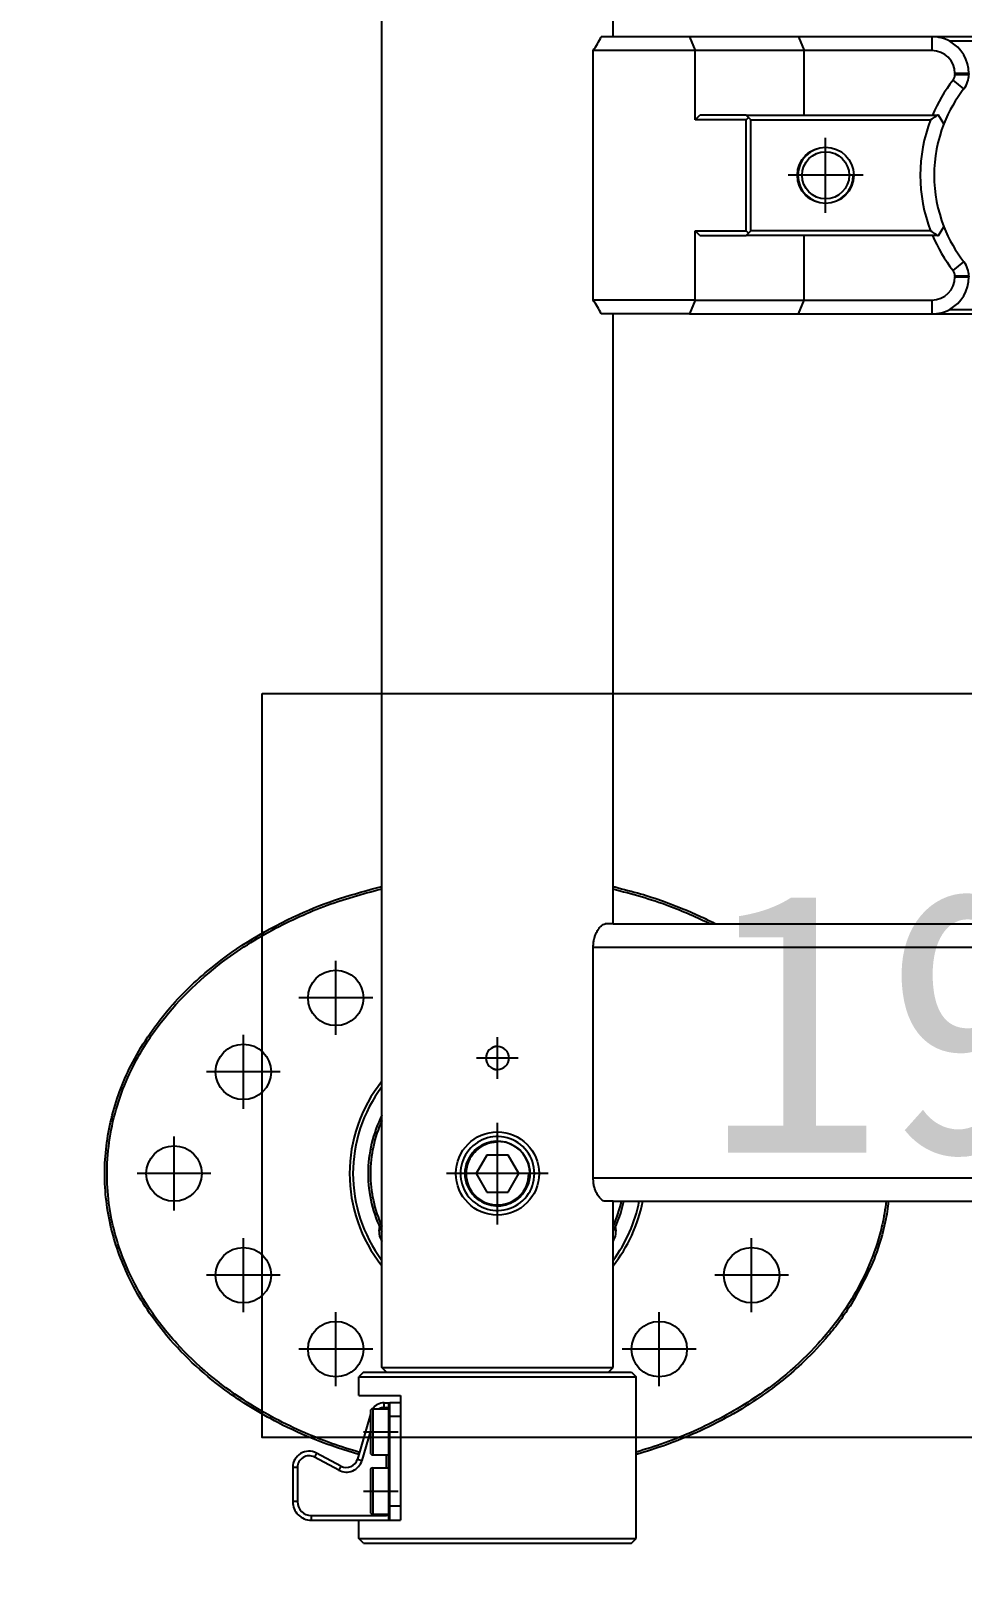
# Model space of a CAD drawing. Header units: millimetres. Extents: x -97344 to -49824, y -57049 to -40247.
# Drawn here: x -64765.7 to -64564.1, y -50466.4 to -50133.1 of the extents above; entities that cross this region are included whole.
import ezdxf

# ---------------------------------------------------------------- set-up
doc = ezdxf.new("R2010")
doc.units = ezdxf.units.MM
doc.header["$LTSCALE"] = 200
doc.header["$PDSIZE"] = -1
doc.linetypes.add('DOT_CENTER', pattern=[14, 12, -1, 0, -1])
doc.layers.add('1', color=7, linetype='Continuous')
doc.layers.add('DIM', color=3, linetype='Continuous')
doc.styles.get("Standard").update_dxf_attribs({"font": ''})
doc.styles.add('TSSD_Dimension', font='tssdeng.shx', dxfattribs={"width": 0.7, "bigfont": 'hztxt.shx'})
doc.styles.get('Standard').set_extended_font_data('NSimSun')
doc.dimstyles.new('TSSD_20_20', dxfattribs={"dimtxt": 60, "dimasz": 20, "dimexe": 20, "dimexo": 50, "dimgap": 20, "dimtad": 1, "dimdec": 0, "dimzin": 0, "dimdsep": 46, "dimtxsty": 'TSSD_Dimension', "dimblk": 'ARCHTICK', "dimcen": 0, "dimdle": 20, "dimclrt": 7, "dimadec": 0, "dimazin": 0, "dimtfac": 1, "dimtdec": 0, "dimtix": 1, "dimtmove": 2, "dimatfit": 3, "dimfxl": 1, "dimtolj": 1, "dimtzin": 0, "dimarcsym": 0})

# ---------------------------------------------------------------- blocks, each defined once
blk = doc.blocks.new('23-D0475-B_SHIP_OUTRIGGER_STACKING_Absen__154', base_point=(479.3, -587.94))
at = {"color": 7, "linetype": 'Continuous'}
for p, q in [((482.3, -379.37), (482.3, -401.44)), ((482.3, -379.37), (536.3, -379.37)), ((536.3, -379.37), (536.3, -401.44)), ((479.3, -383.66), (479.3, -381.11)), ((539.3, -383.66), (539.3, -381.11)), ((479.3, -383.66), (479.3, -400.2)), ((539.3, -383.66), (539.3, -400.2)), ((479.3, -400.2), (482.3, -401.44)), ((479.3, -423.8), (479.3, -400.2)), ((482.3, -425.04), (482.3, -401.44)), ((496.3, -401.44), (482.3, -401.44)), ((496.3, -412.46), (496.3, -401.44)), ((536.3, -401.44), (522.3, -401.44)), ((522.3, -412.46), (522.3, -401.44)), ((536.3, -401.44), (539.3, -400.2)), ((536.3, -401.44), (536.3, -425.04)), ((539.3, -400.2), (539.3, -423.8)), ((496.3, -412.46), (496.3, -425.04)), ((496.3, -412.46), (497.3, -413.46)), ((496.3, -412.46), (522.3, -412.46)), ((522.3, -412.46), (521.3, -413.46)), ((522.3, -412.46), (522.3, -425.04)), ((497.3, -413.46), (497.3, -452.38)), ((497.3, -413.46), (521.3, -413.46)), ((521.3, -413.46), (521.3, -452.38)), ((479.3, -452.06), (479.3, -423.8)), ((482.3, -425.04), (479.3, -423.8)), ((482.3, -452.06), (482.3, -425.04)), ((482.3, -425.04), (496.3, -425.04)), ((496.3, -425.04), (496.3, -452.78)), ((522.3, -425.04), (522.3, -452.78)), ((522.3, -425.04), (536.3, -425.04)), ((539.3, -423.8), (536.3, -425.04)), ((536.3, -425.04), (536.3, -452.06)), ((539.3, -423.8), (539.3, -452.06)), ((479.3, -452.06), (479.3, -514.66)), ((496.3, -452.78), (496.3, -453.87)), ((522.3, -452.78), (522.3, -453.87)), ((539.3, -514.66), (539.3, -452.06)), ((480.3, -455.93), (480.3, -510.78)), ((496.3, -454.07), (496.3, -453.87)), ((498.14, -455.27), (496.3, -454.07)), ((522.3, -454.07), (520.47, -455.27)), ((522.3, -454.07), (522.3, -453.87)), ((538.3, -510.78), (538.3, -455.93)), ((487.3, -506.66), (487.48, -506.66)), ((487.3, -509.66), (487.48, -509.66)), ((531.13, -506.66), (531.3, -506.66)), ((531.13, -509.66), (531.3, -509.66)), ((498.14, -512.04), (496.3, -513.25)), ((496.3, -513.25), (496.3, -513.44)), ((522.3, -513.25), (520.47, -512.04)), ((522.3, -513.44), (522.3, -513.25)), ((479.3, -514.66), (479.3, -543.52)), ((482.3, -514.66), (482.3, -542.27)), ((496.3, -514.53), (496.3, -513.44)), ((496.3, -542.27), (496.3, -514.53)), ((497.3, -553.86), (497.3, -514.93)), ((521.3, -514.93), (521.3, -553.86)), ((522.3, -513.44), (522.3, -514.53)), ((522.3, -514.53), (522.3, -542.27)), ((536.3, -542.27), (536.3, -514.66)), ((539.3, -543.52), (539.3, -514.66)), ((479.3, -543.52), (482.3, -542.27)), ((482.3, -542.27), (482.3, -565.87)), ((496.3, -542.27), (482.3, -542.27)), ((496.3, -554.86), (496.3, -542.27)), ((536.3, -542.27), (522.3, -542.27)), ((522.3, -542.27), (522.3, -554.86)), ((539.3, -543.52), (536.3, -542.27)), ((536.3, -565.87), (536.3, -542.27)), ((479.3, -543.52), (479.3, -567.12)), ((539.3, -567.12), (539.3, -543.52)), ((496.3, -554.86), (496.8, -554.36)), ((496.3, -554.86), (496.3, -564.87)), ((497.3, -553.86), (496.8, -554.36)), ((497.3, -554.86), (496.8, -554.36)), ((521.3, -553.86), (497.3, -553.86)), ((521.3, -554.86), (497.3, -554.86)), ((497.3, -554.86), (497.3, -565.87)), ((521.8, -554.36), (521.3, -553.86)), ((521.8, -554.36), (521.3, -554.86)), ((521.3, -565.87), (521.3, -554.86)), ((521.8, -554.36), (522.3, -554.86)), ((522.3, -564.87), (522.3, -554.86)), ((479.3, -567.12), (482.3, -565.87)), ((482.3, -565.87), (482.3, -587.94)), ((497.3, -565.87), (482.3, -565.87)), ((497.3, -565.87), (496.3, -564.87)), ((522.3, -564.87), (521.3, -565.87)), ((536.3, -565.87), (521.3, -565.87)), ((536.3, -565.87), (536.3, -587.94)), ((536.3, -565.87), (539.3, -567.12)), ((479.3, -567.12), (479.3, -583.66)), ((539.3, -567.12), (539.3, -583.66)), ((479.3, -583.66), (479.3, -586.21)), ((539.3, -583.66), (539.3, -586.21)), ((536.3, -587.94), (482.3, -587.94))]:
    blk.add_line(p, q, dxfattribs=at)
at = {"color": 140, "linetype": 'Continuous'}
for p, q in [((482.3, -452.06), (479.3, -452.06)), ((539.3, -452.06), (536.3, -452.06)), ((490.16, -456.16), (491.88, -458.63)), ((528.45, -456.16), (526.73, -458.63)), ((487.3, -506.66), (487.3, -509.66)), ((487.48, -509.66), (487.48, -506.66)), ((490.56, -507.71), (488.71, -510.08)), ((529.9, -510.08), (528.05, -507.71)), ((531.13, -506.66), (531.13, -509.66)), ((531.3, -509.66), (531.3, -506.66)), ((479.3, -514.66), (482.3, -514.66)), ((536.3, -514.66), (539.3, -514.66))]:
    blk.add_line(p, q, dxfattribs=at)
at = {"color": 7, "linetype": 'Continuous'}
for centre, radius in [((509.3, -429.66), 6.1), ((509.3, -429.66), 5.1), ((509.3, -483.66), 17.5), ((509.3, -483.66), 15.5), ((509.3, -537.66), 6.1), ((509.3, -537.66), 5.1)]:
    blk.add_circle(centre, radius, dxfattribs=at)
for centre, radius, start, end in [((468.3, -358.66), 25, 296.1039, 304.0558), ((550.3, -358.66), 25, 235.9442, 243.8961), ((487.3, -452.06), 8, 180, 208.955), ((487.3, -452.06), 5, 180, 304.8499), ((509.3, -483.66), 33.5, 112.8338, 124.8499), ((509.3, -483.66), 33.5, 69.0098, 110.9902), ((509.3, -483.66), 30.5, 68.5293, 111.4707), ((509.3, -483.66), 33.5, 55.1501, 67.1662), ((531.3, -452.06), 5, 235.1501, 0), ((531.3, -452.06), 8, 331.045, 0), ((487.3, -452.06), 8, 208.955, 304.8499), ((509.3, -483.66), 30.5, 111.4707, 124.8499), ((509.3, -483.66), 30.5, 55.1501, 68.5293), ((531.3, -452.06), 8, 235.1501, 331.045), ((487.3, -514.66), 8, 90, 151.045), ((487.3, -514.66), 5, 90, 180), ((487.48, -511.66), 5, 52.0672, 90), ((487.48, -511.66), 2, 52.0672, 90), ((509.3, -483.66), 30.5, 232.0672, 248.5293), ((509.3, -483.66), 30.5, 291.4707, 307.9328), ((531.13, -511.66), 5, 90, 127.9328), ((531.13, -511.66), 2, 90, 127.9328), ((531.3, -514.66), 8, 28.955, 90), ((531.3, -514.66), 5, 0, 90), ((487.3, -514.66), 8, 151.045, 180), ((509.3, -483.66), 33.5, 232.0672, 247.1662), ((509.3, -483.66), 30.5, 248.5293, 291.4707), ((509.3, -483.66), 33.5, 292.8338, 307.9328), ((531.3, -514.66), 8, 0, 28.955), ((509.3, -483.66), 33.5, 249.0098, 290.9902), ((468.3, -608.66), 25, 55.9442, 63.8961), ((550.3, -608.66), 25, 116.1039, 124.0558)]:
    blk.add_arc(centre, radius, start, end, dxfattribs=at)
for points in [[(496.3, -453.87), (496.55, -453.5), (496.8, -453.12), (497.05, -452.75), (497.3, -452.38)], [(521.3, -452.38), (521.56, -452.75), (521.81, -453.12), (522.06, -453.49), (522.3, -453.87)], [(497.3, -514.93), (497.05, -514.56), (496.8, -514.19), (496.55, -513.82), (496.3, -513.44)], [(522.3, -513.44), (522.06, -513.82), (521.81, -514.19), (521.56, -514.56), (521.3, -514.93)]]:
    blk.add_spline(points, degree=3, dxfattribs=at)
at = {"layer": '1', "color": 1, "linetype": 'DOT_CENTER'}
for p, q in [((509.3, -421.56), (509.3, -437.76)), ((517.4, -429.66), (501.2, -429.66)), ((509.3, -464.16), (509.3, -503.16)), ((528.8, -483.66), (489.8, -483.66)), ((509.3, -529.56), (509.3, -545.76)), ((517.4, -537.66), (501.2, -537.66))]:
    blk.add_line(p, q, dxfattribs=at)
at = {"layer": '1', "color": 2, "linetype": 'Continuous'}
for centre in [(509.3, -429.66), (509.3, -537.66)]:
    blk.add_arc(centre, 6, 180, 90, dxfattribs=at)
blk = doc.blocks.new('DOWEL-PIN_DIN-7_Ø5h8x12_ALUMINUM_3__156', base_point=(697.8, -611.16))
at = {"color": 7, "linetype": 'Continuous'}
blk.add_arc((700.3, -608.66), 2.5, 180.0262, 0.0194, dxfattribs=at)
blk = doc.blocks.new('DOWEL-PIN_DIN-7_Ø5h8x12_ALUMINUM_4__157', base_point=(697.8, -611.16))
at = {"color": 7, "linetype": 'Continuous'}
blk.add_arc((700.3, -608.66), 2.5, 180.0262, 0.0194, dxfattribs=at)
blk = doc.blocks.new('23-D0489-B_TUBE-Ø50xS4-OUTRIGGER-0_8M_STACKING_Absen__161', base_point=(105.3, -633.66))
at = {"color": 7, "linetype": 'Continuous'}
for p, q in [((479.3, -583.66), (289.3, -583.66)), ((671.3, -583.66), (539.3, -583.66)), ((767.3, -583.66), (731.3, -583.66)), ((768.3, -584.66), (767.3, -583.66)), ((767.3, -633.66), (767.3, -583.66)), ((768.3, -587.71), (768.3, -584.66)), ((768.3, -629.61), (768.3, -587.71)), ((768.3, -632.66), (768.3, -629.61)), ((768.3, -632.66), (767.3, -633.66)), ((767.3, -633.66), (106.3, -633.66))]:
    blk.add_line(p, q, dxfattribs=at)
blk.add_circle((725.3, -608.67), 9, dxfattribs=at)
for start, end in [(0.3733, 179.6723), (179.6723, 270), (270, 0.3733)]:
    blk.add_arc((700.3, -608.67), 2.5, start, end, dxfattribs=at)
at = {"layer": '1', "color": 1, "linetype": 'DOT_CENTER'}
for p, q in [((725.3, -597.67), (725.3, -619.67)), ((700.3, -604.17), (700.3, -613.17)), ((704.8, -608.67), (695.8, -608.67)), ((736.3, -608.67), (714.3, -608.67))]:
    blk.add_line(p, q, dxfattribs=at)
blk = doc.blocks.new('23-D0474-A_BACK-OUTRIGGER_STACKING_Absen__162', base_point=(697.8, -638.66))
at = {"color": 7, "linetype": 'Continuous'}
for p, q in [((768.3, -579.66), (769.3, -578.66)), ((768.3, -584.66), (768.3, -579.66)), ((804.3, -578.66), (769.3, -578.66)), ((769.3, -638.66), (769.3, -578.66)), ((804.3, -638.66), (804.3, -578.66)), ((805.3, -579.66), (804.3, -578.66)), ((805.3, -637.66), (805.3, -579.66)), ((768.3, -587.71), (768.3, -584.66)), ((768.3, -629.61), (768.3, -587.71)), ((768.3, -632.66), (768.3, -629.61)), ((773.3, -638.66), (773.3, -629.66)), ((777.9, -629.66), (797.3, -629.66)), ((800.3, -631.96), (800.3, -629.66)), ((768.3, -637.66), (768.3, -632.66)), ((800.3, -638.66), (800.3, -631.96)), ((768.3, -637.66), (769.3, -638.66)), ((773.3, -638.66), (769.3, -638.66)), ((804.3, -638.66), (800.3, -638.66)), ((805.3, -637.66), (804.3, -638.66))]:
    blk.add_line(p, q, dxfattribs=at)
blk.add_circle((725.3, -608.66), 7, dxfattribs=at)
blk.add_arc((700.3, -608.66), 2.5, 180.0262, 0.0194, dxfattribs=at)
for points in [[(773.3, -629.66), (774.1, -629.66), (774.9, -629.66)], [(774.9, -629.66), (776.4, -629.66), (777.9, -629.66)], [(797.3, -629.66), (798.8, -629.66), (800.3, -629.66)]]:
    blk.add_spline(points, degree=3, dxfattribs=at)
at = {"layer": '1', "color": 1, "linetype": 'DOT_CENTER'}
for p, q in [((725.3, -599.66), (725.3, -617.66)), ((734.3, -608.66), (716.3, -608.66))]:
    blk.add_line(p, q, dxfattribs=at)
blk = doc.blocks.new('PH_23_KOLOM-OUTRIGGER-0_8m_STACKING_Absen_2__163', base_point=(-4.7, -638.66))
for name, p in [('23-D0474-A_BACK-OUTRIGGER_STACKING_Absen__162', (697.8, -638.66)), ('23-D0489-B_TUBE-Ø50xS4-OUTRIGGER-0_8M_STACKING_Absen__161', (105.3, -633.66)), ('DOWEL-PIN_DIN-7_Ø5h8x12_ALUMINUM_3__156', (697.8, -611.16)), ('DOWEL-PIN_DIN-7_Ø5h8x12_ALUMINUM_4__157', (697.8, -611.16))]:
    blk.add_blockref(name, p)
blk = doc.blocks.new('23-D0443-A_STRENGTHEN_OUTRIGGER-0_8M_STACKING_Absen__172', base_point=(671.3, -587.94))
at = {"color": 140, "linetype": 'Continuous'}
for p, q in [((676.3, -587.94), (676.3, -379.37)), ((726.3, -379.37), (726.3, -587.94))]:
    blk.add_line(p, q, dxfattribs=at)
at = {"color": 7, "linetype": 'Continuous'}
for p, q in [((676.3, -379.37), (726.3, -379.37)), ((671.3, -383.66), (671.3, -381.98)), ((731.3, -383.66), (731.3, -381.98)), ((671.3, -583.66), (671.3, -383.66)), ((731.3, -583.66), (731.3, -383.66)), ((671.3, -583.66), (671.3, -585.33)), ((731.3, -583.66), (731.3, -585.33)), ((726.3, -587.94), (676.3, -587.94))]:
    blk.add_line(p, q, dxfattribs=at)
for points in [[(671.3, -381.98), (671.32, -381.81), (671.42, -381.54), (671.67, -381.17), (672.05, -380.79), (672.43, -380.5), (672.7, -380.33), (673.44, -379.95), (674.31, -379.64), (675.45, -379.42), (676.3, -379.37)], [(726.3, -379.37), (727.16, -379.42), (728.3, -379.64), (728.7, -379.77), (729.26, -379.99), (729.91, -380.33), (730.5, -380.74), (730.94, -381.17), (731.19, -381.54), (731.29, -381.81), (731.3, -381.98)], [(676.3, -587.94), (675.27, -587.87), (674.31, -587.67), (673.65, -587.45), (672.7, -586.99), (672.25, -586.69), (671.67, -586.14), (671.43, -585.8), (671.3, -585.33)], [(731.3, -585.33), (731.18, -585.8), (730.94, -586.14), (730.63, -586.47), (729.91, -586.99), (728.96, -587.45), (728.3, -587.67), (727.44, -587.86), (726.3, -587.94)]]:
    blk.add_spline(points, degree=3, dxfattribs=at)
blk = doc.blocks.new('23-A0231-B_WELDING-ASSEMBLY_OUTRIGGER-0_8m_STACKING_Absen__173', base_point=(-4.7, -638.66))
for name, p in [('23-D0475-B_SHIP_OUTRIGGER_STACKING_Absen__154', (479.3, -587.94)), ('23-D0443-A_STRENGTHEN_OUTRIGGER-0_8M_STACKING_Absen__172', (671.3, -587.94)), ('PH_23_KOLOM-OUTRIGGER-0_8m_STACKING_Absen_2__163', (-4.7, -638.66))]:
    blk.add_blockref(name, p)
blk = doc.blocks.new('LOW-HEAD-SOCKET-CAP-SCREW_DIN-7984_M6x10_A2-70_STAINLESS-STEEL_3__174', base_point=(789, -636.16))
at = {"color": 7, "linetype": 'Continuous'}
for p, q in [((789, -635.66), (789, -632.16)), ((791, -632.16), (789, -632.16)), ((794, -632.16), (791, -632.16)), ((797, -632.16), (794, -632.16)), ((797.3, -632.16), (797, -632.16)), ((798.8, -632.16), (797.3, -632.16)), ((799, -632.16), (798.8, -632.16)), ((799, -635.66), (799, -632.16)), ((789.5, -636.16), (792, -636.16)), ((792, -636.16), (794, -636.16)), ((794, -636.16), (796, -636.16)), ((796, -636.16), (798.5, -636.16))]:
    blk.add_line(p, q, dxfattribs=at)
at = {"color": 140, "linetype": 'Continuous'}
for p, q in [((789, -635.66), (794, -635.66)), ((794, -635.66), (799, -635.66))]:
    blk.add_line(p, q, dxfattribs=at)
at = {"color": 7, "linetype": 'Continuous'}
for centre, start, end in [((789.5, -635.66), 180, 270), ((798.5, -635.66), 270, 360)]:
    blk.add_arc(centre, 0.5, start, end, dxfattribs=at)
blk = doc.blocks.new('LOW-HEAD-SOCKET-CAP-SCREW_DIN-7984_M6x10_A2-70_STAINLESS-STEEL__175', base_point=(789, -636.16))
at = {"color": 7, "linetype": 'Continuous'}
for p, q in [((789, -635.66), (789, -632.16)), ((791, -632.16), (789, -632.16)), ((794, -632.16), (791, -632.16)), ((797, -632.16), (794, -632.16)), ((797.3, -632.16), (797, -632.16)), ((798.8, -632.16), (797.3, -632.16)), ((799, -632.16), (798.8, -632.16)), ((799, -635.66), (799, -632.16)), ((789.5, -636.16), (792, -636.16)), ((792, -636.16), (794, -636.16)), ((794, -636.16), (796, -636.16)), ((796, -636.16), (798.5, -636.16))]:
    blk.add_line(p, q, dxfattribs=at)
at = {"color": 140, "linetype": 'Continuous'}
for p, q in [((789, -635.66), (794, -635.66)), ((794, -635.66), (799, -635.66))]:
    blk.add_line(p, q, dxfattribs=at)
at = {"color": 7, "linetype": 'Continuous'}
for centre, start, end in [((789.5, -635.66), 180, 270), ((798.5, -635.66), 270, 360)]:
    blk.add_arc(centre, 0.5, start, end, dxfattribs=at)
at = {"layer": '1', "color": 1, "linetype": 'DOT_CENTER'}
blk.add_line((794, -637.66), (794, -630.16), dxfattribs=at)
blk = doc.blocks.new('LOW-HEAD-SOCKET-CAP-SCREW_DIN-7984_M6x10_A2-70_STAINLESS-STEEL_4__176', base_point=(776.2, -636.16))
at = {"color": 7, "linetype": 'Continuous'}
for p, q in [((776.4, -632.16), (776.2, -632.16)), ((776.2, -635.66), (776.2, -632.16)), ((777.9, -632.16), (776.4, -632.16)), ((778.2, -632.16), (777.9, -632.16)), ((781.2, -632.16), (778.2, -632.16)), ((784.2, -632.16), (781.2, -632.16)), ((786.2, -632.16), (784.2, -632.16)), ((786.2, -635.66), (786.2, -632.16)), ((776.7, -636.16), (777.34, -636.16)), ((777.34, -636.16), (779.2, -636.16)), ((779.2, -636.16), (781.2, -636.16)), ((781.2, -636.16), (783.2, -636.16)), ((783.2, -636.16), (785.7, -636.16))]:
    blk.add_line(p, q, dxfattribs=at)
at = {"color": 140, "linetype": 'Continuous'}
for p, q in [((776.2, -635.66), (781.2, -635.66)), ((781.2, -635.66), (786.2, -635.66))]:
    blk.add_line(p, q, dxfattribs=at)
at = {"color": 7, "linetype": 'Continuous'}
for centre, start, end in [((776.7, -635.66), 180, 181.4869), ((776.7, -635.66), 181.4869, 270), ((785.7, -635.66), 270, 360)]:
    blk.add_arc(centre, 0.5, start, end, dxfattribs=at)
at = {"layer": '1', "color": 1, "linetype": 'DOT_CENTER'}
blk.add_line((781.2, -637.66), (781.2, -630.16), dxfattribs=at)
blk = doc.blocks.new('LOW-HEAD-SOCKET-CAP-SCREW_DIN-7984_M6x10_A2-70_STAINLESS-STEEL_2__177', base_point=(776.2, -636.16))
at = {"color": 7, "linetype": 'Continuous'}
for p, q in [((776.4, -632.16), (776.2, -632.16)), ((776.2, -635.66), (776.2, -632.16)), ((777.9, -632.16), (776.4, -632.16)), ((778.2, -632.16), (777.9, -632.16)), ((781.2, -632.16), (778.2, -632.16)), ((784.2, -632.16), (781.2, -632.16)), ((786.2, -632.16), (784.2, -632.16)), ((786.2, -635.66), (786.2, -632.16)), ((776.7, -636.16), (777.34, -636.16)), ((777.34, -636.16), (779.2, -636.16)), ((779.2, -636.16), (781.2, -636.16)), ((781.2, -636.16), (783.2, -636.16)), ((783.2, -636.16), (785.7, -636.16))]:
    blk.add_line(p, q, dxfattribs=at)
at = {"color": 140, "linetype": 'Continuous'}
for p, q in [((776.2, -635.66), (781.2, -635.66)), ((781.2, -635.66), (786.2, -635.66))]:
    blk.add_line(p, q, dxfattribs=at)
at = {"color": 7, "linetype": 'Continuous'}
for centre, start, end in [((776.7, -635.66), 180, 181.4869), ((776.7, -635.66), 181.4869, 270), ((785.7, -635.66), 270, 360)]:
    blk.add_arc(centre, 0.5, start, end, dxfattribs=at)
blk = doc.blocks.new('23-D0469-A_CLAMP-HOOK_Absen-M2_9__178', base_point=(774.9, -652.96))
at = {"color": 7, "linetype": 'Continuous'}
for p, q in [((774.9, -629.66), (774.9, -631.96)), ((777.9, -629.66), (797.3, -629.66)), ((800.3, -631.96), (800.3, -629.66)), ((777.9, -631.96), (774.9, -631.96)), ((775.1, -632.16), (774.9, -631.96)), ((774.9, -633.2), (774.9, -631.96)), ((776.2, -632.16), (775.1, -632.16)), ((775.9, -633.2), (775.9, -632.66)), ((776.4, -632.16), (776.2, -632.16)), ((777.9, -632.16), (776.4, -632.16)), ((797.3, -631.96), (777.9, -631.96)), ((778.2, -632.16), (777.9, -632.16)), ((781.2, -632.16), (778.2, -632.16)), ((784.2, -632.16), (781.2, -632.16)), ((786.2, -632.16), (784.2, -632.16)), ((789, -632.16), (786.2, -632.16)), ((791, -632.16), (789, -632.16)), ((794, -632.16), (791, -632.16)), ((797, -632.16), (794, -632.16)), ((797.3, -632.16), (797, -632.16)), ((800.3, -631.96), (797.3, -631.96)), ((798.8, -632.16), (797.3, -632.16)), ((799, -632.16), (798.8, -632.16)), ((800.1, -632.16), (799, -632.16)), ((799.3, -648.96), (799.3, -632.66)), ((800.1, -632.16), (800.3, -631.96)), ((800.3, -638.66), (800.3, -631.96)), ((777.34, -636.16), (787.09, -638.95)), ((780.97, -636.16), (787.37, -637.99)), ((800.3, -648.96), (800.3, -638.66)), ((788.61, -642.53), (785.8, -647.81)), ((789.5, -643), (786.69, -648.28)), ((788.89, -651.96), (796.3, -651.96)), ((788.89, -652.96), (796.3, -652.96))]:
    blk.add_line(p, q, dxfattribs=at)
at = {"color": 140, "linetype": 'Continuous'}
for p, q in [((777.9, -629.66), (777.9, -631.96)), ((797.3, -629.66), (797.3, -631.96)), ((775.9, -633.2), (774.9, -633.2)), ((776.2, -632.66), (775.9, -632.66)), ((777.9, -632.16), (777.9, -631.96)), ((789, -632.66), (786.2, -632.66)), ((797.3, -632.16), (797.3, -631.96)), ((799.3, -632.66), (799, -632.66)), ((787.09, -638.95), (787.37, -637.99)), ((788.61, -642.53), (789.5, -643)), ((785.8, -647.81), (786.69, -648.28)), ((799.3, -648.96), (800.3, -648.96)), ((788.89, -651.96), (788.89, -652.96)), ((796.3, -651.96), (796.3, -652.96))]:
    blk.add_line(p, q, dxfattribs=at)
at = {"color": 7, "linetype": 'Continuous'}
for centre, radius, start, end in [((777.9, -633.2), 3, 180, 235.4858), ((776.4, -632.66), 0.5, 113.5782, 180), ((777.9, -633.2), 2, 180, 211.7883), ((798.8, -632.66), 0.5, 0, 66.4218), ((786.4, -641.36), 2.5, 332, 74), ((786.4, -641.36), 3.5, 332, 74), ((788.89, -649.46), 3.5, 152, 270), ((788.89, -649.46), 2.5, 152, 270), ((796.3, -648.96), 3, 270, 0), ((796.3, -648.96), 4, 270, 0)]:
    blk.add_arc(centre, radius, start, end, dxfattribs=at)
for points in [[(774.9, -629.66), (776.4, -629.66), (777.9, -629.66)], [(797.3, -629.66), (798.8, -629.66), (800.3, -629.66)]]:
    blk.add_spline(points, degree=3, dxfattribs=at)
blk = doc.blocks.new('PH_23-CLAMP-HOOK_4__179', base_point=(774.9, -652.96))
for name, p in [('23-D0469-A_CLAMP-HOOK_Absen-M2_9__178', (774.9, -652.96)), ('LOW-HEAD-SOCKET-CAP-SCREW_DIN-7984_M6x10_A2-70_STAINLESS-STEEL_4__176', (776.2, -636.16)), ('LOW-HEAD-SOCKET-CAP-SCREW_DIN-7984_M6x10_A2-70_STAINLESS-STEEL_2__177', (776.2, -636.16)), ('LOW-HEAD-SOCKET-CAP-SCREW_DIN-7984_M6x10_A2-70_STAINLESS-STEEL__175', (789, -636.16)), ('LOW-HEAD-SOCKET-CAP-SCREW_DIN-7984_M6x10_A2-70_STAINLESS-STEEL_3__174', (789, -636.16))]:
    blk.add_blockref(name, p)
blk = doc.blocks.new('COUNTERSUNK-HEAD-HEXAGON-SOCKET-BOLTS_DIN-7991_M8x20_A2-70_STAINLESS-STEEL__180', base_point=(736.81, -583.66))
at = {"color": 7, "linetype": 'Continuous'}
blk.add_arc((737.8, -587.01), 4, 56.8601, 104.3568, dxfattribs=at)
blk = doc.blocks.new('23-D0025-B_HAND-RING_ADJUSTABLE-FOOT_Absen__181', base_point=(712.7, -636.66))
at = {"color": 7, "linetype": 'Continuous'}
blk.add_circle((725.3, -608.66), 7, dxfattribs=at)
for radius, start, end in [(28, 63.2345, 77.6264), (27.5, 65.38, 77.3977), (28, 243.2345, 270), (27.5, 245.38, 270), (28, 270, 296.7655), (27.5, 270, 294.62)]:
    blk.add_arc((725.3, -608.66), radius, start, end, dxfattribs=at)
at = {"layer": '1', "color": 1, "linetype": 'DOT_CENTER'}
for p, q in [((725.3, -599.66), (725.3, -617.66)), ((734.3, -608.66), (716.3, -608.66))]:
    blk.add_line(p, q, dxfattribs=at)
blk = doc.blocks.new('COUNTERSUNK-HEAD-HEXAGON-SOCKET-BOLTS_DIN-7991_M8x20_A2-70_STAINLESS-STEEL_2__182', base_point=(736.81, -634.31))
at = {"color": 7, "linetype": 'Continuous'}
blk.add_arc((737.8, -630.31), 4, 255.643, 303.1421, dxfattribs=at)
blk = doc.blocks.new('P01_LEG_M16xL80mm_STAINLESS-STEEL__183', base_point=(717.3, -616.66))
at = {"color": 7, "linetype": 'Continuous'}
for p, q in [((725.3, -604.04), (721.3, -606.35)), ((721.3, -606.35), (721.3, -610.97)), ((729.3, -606.35), (725.3, -604.04)), ((729.3, -610.97), (729.3, -606.35)), ((721.3, -610.97), (725.3, -613.28)), ((725.3, -613.28), (729.3, -610.97))]:
    blk.add_line(p, q, dxfattribs=at)
for radius, start, end in [(8, 14.9588, 165.0412), (7, 14.9588, 165.0412), (8, 165.0412, 14.9588), (7, 165.0412, 14.9588)]:
    blk.add_arc((725.3, -608.66), radius, start, end, dxfattribs=at)
at = {"layer": '1', "color": 1, "linetype": 'DOT_CENTER'}
for p, q in [((725.3, -598.66), (725.3, -618.66)), ((725.3, -599.66), (725.3, -617.66)), ((735.3, -608.66), (715.3, -608.66)), ((734.3, -608.66), (716.3, -608.66))]:
    blk.add_line(p, q, dxfattribs=at)
at = {"layer": '1', "color": 2, "linetype": 'Continuous'}
blk.add_arc((725.3, -608.66), 6.78, 180, 90, dxfattribs=at)
blk = doc.blocks.new('P02_FOOT_Ø65_STEEL__184', base_point=(705.33, -640.66))
at = {"color": 7, "linetype": 'Continuous'}
for centre, radius, start, end in [((725.3, -608.66), 32, 51.3752, 79.1931), ((737.8, -587.01), 4, 56.8601, 104.3568), ((725.3, -608.66), 32, 231.3752, 308.6248), ((737.8, -630.31), 4, 255.643, 303.1421)]:
    blk.add_arc(centre, radius, start, end, dxfattribs=at)
at = {"color": 140, "linetype": 'Continuous'}
for start, end in [(53.087, 78.9368), (233.087, 306.913)]:
    blk.add_arc((725.3, -608.66), 31.27, start, end, dxfattribs=at)
blk = doc.blocks.new('23-B0028-B_ADJUSTABLE-M16xL80_FOOT-Ø64-STAINLESS-STEEL__185', base_point=(705.33, -640.66))
for name, p in [('P02_FOOT_Ø65_STEEL__184', (705.33, -640.66)), ('P01_LEG_M16xL80mm_STAINLESS-STEEL__183', (717.3, -616.66))]:
    blk.add_blockref(name, p)
blk = doc.blocks.new('23-D0476-B_GROUND-PLATE_OUTRIGGER_Absen__186', base_point=(663.18, -694.14))
at = {"color": 7, "linetype": 'Continuous'}
for centre in [(747.3, -553.66), (763.3, -573.66), (687.3, -643.66), (763.3, -643.66), (703.3, -663.66), (747.3, -663.66), (725.3, -678.66)]:
    blk.add_circle(centre, 6, dxfattribs=at)
for points in [[(731.3, -524.02), (733.49, -524.34), (735.75, -524.76), (743.12, -526.91), (753.51, -532.07)], [(731.3, -524.53), (736.43, -525.42), (740.43, -526.51), (754.02, -533), (762.08, -539.24), (774.37, -553.82), (781.03, -566.12), (783.59, -572.48), (785.6, -578.66)], [(753.51, -532.07), (757.16, -534.56), (760.36, -537.07), (765.95, -542.33), (773.54, -551.68), (781.38, -565.66), (783.97, -572.06), (786.12, -578.66)], [(663.18, -583.66), (663.23, -583.43), (663.29, -583.21), (664.77, -577.7), (666.39, -572.75), (668.07, -568.36), (669.74, -564.56), (671.3, -561.34)], [(663.69, -583.66), (667.35, -571.57), (671.3, -562.45)], [(786.12, -638.67), (782.98, -647.85), (779.2, -656.17), (772.1, -667.66), (759.5, -680.95), (748.28, -688.17), (737.17, -692.23), (725.27, -693.66), (713.43, -692.22), (701.98, -688), (689.98, -680.01), (680.83, -670.64), (669.23, -651.65), (665.79, -642.84), (663.18, -633.66)], [(785.64, -638.54), (783.68, -644.59), (781.03, -651.2), (774.37, -663.5), (762.07, -678.07), (754.02, -684.32), (740.43, -690.8), (735.19, -692.16), (728.24, -693.07), (723.02, -693.1), (715.88, -692.25), (702.04, -687.47), (692.55, -681.45), (678.77, -667.16), (671.43, -655.11), (666.45, -643.23), (663.69, -633.66)]]:
    blk.add_spline(points, degree=3, dxfattribs=at)
at = {"layer": '1', "color": 1, "linetype": 'DOT_CENTER'}
for p, q in [((747.3, -545.66), (747.3, -561.66)), ((755.3, -553.66), (739.3, -553.66)), ((763.3, -565.66), (763.3, -581.66)), ((771.3, -573.66), (755.3, -573.66)), ((687.3, -635.66), (687.3, -651.66)), ((763.3, -635.66), (763.3, -651.66)), ((695.3, -643.66), (679.3, -643.66)), ((771.3, -643.66), (755.3, -643.66)), ((703.3, -655.66), (703.3, -671.66)), ((747.3, -655.66), (747.3, -671.66)), ((711.3, -663.66), (695.3, -663.66)), ((755.3, -663.66), (739.3, -663.66)), ((725.3, -670.66), (725.3, -686.66)), ((733.3, -678.66), (717.3, -678.66))]:
    blk.add_line(p, q, dxfattribs=at)
blk = doc.blocks.new('23-A0236-B_FOOT_OUTRIGGER_Absen-M2_9_2__187', base_point=(663.18, -694.14))
for name, p in [('23-D0476-B_GROUND-PLATE_OUTRIGGER_Absen__186', (663.18, -694.14)), ('23-B0028-B_ADJUSTABLE-M16xL80_FOOT-Ø64-STAINLESS-STEEL__185', (705.33, -640.66)), ('23-D0025-B_HAND-RING_ADJUSTABLE-FOOT_Absen__181', (712.7, -636.66)), ('COUNTERSUNK-HEAD-HEXAGON-SOCKET-BOLTS_DIN-7991_M8x20_A2-70_STAINLESS-STEEL__180', (736.81, -583.66)), ('COUNTERSUNK-HEAD-HEXAGON-SOCKET-BOLTS_DIN-7991_M8x20_A2-70_STAINLESS-STEEL_2__182', (736.81, -634.31))]:
    blk.add_blockref(name, p)
blk = doc.blocks.new('23-A0226-B_OUTRIGGER-0_8m_STACKING_Absen__188', base_point=(-4.7, -694.14))
for name, p in [('23-A0231-B_WELDING-ASSEMBLY_OUTRIGGER-0_8m_STACKING_Absen__173', (-4.7, -638.66)), ('23-A0236-B_FOOT_OUTRIGGER_Absen-M2_9_2__187', (663.18, -694.14)), ('PH_23-CLAMP-HOOK_4__179', (774.9, -652.96))]:
    blk.add_blockref(name, p)
blk = doc.blocks.new('*U1468')
at = {"rotation": 270.0000000000176}
blk.add_blockref('23-A0226-B_OUTRIGGER-0_8m_STACKING_Absen__188', (-210.26, 404.75), dxfattribs=at)
blk = doc.blocks.new('*U1470')
at = {"layer": 'DIM', "color": 0, "linetype": 'ByBlock', "lineweight": -2, "transparency": 16777216}
blk.add_blockref('*U1468', (5000, 0), dxfattribs=at)
blk = doc.blocks.new('_ArchTick')
at = {"color": 0, "linetype": 'ByBlock', "const_width": 0.5}
blk.add_lwpolyline([(-0.707, -0.707), (0.707, 0.707)], dxfattribs=at)
blk = doc.blocks.new('*D1478')
at = {"layer": 'Defpoints', "color": 0, "transparency": 16777216}
for p in [(-65539.66, -50165.4), (-64539.66, -50165.4), (-64539.66, -50718.19)]:
    blk.add_point(p, dxfattribs=at)
at = {"layer": 'DIM', "color": 0, "lineweight": -2, "transparency": 16777216}
for p, q in [((-65539.66, -50215.4), (-65539.66, -50738.19)), ((-64539.66, -50215.4), (-64539.66, -50738.19)), ((-65559.66, -50718.19), (-64519.66, -50718.19))]:
    blk.add_line(p, q, dxfattribs=at)
at = {"layer": 'DIM', "color": 0, "lineweight": -2, "transparency": 16777216, "xscale": 20, "yscale": 20, "zscale": 20, "rotation": 180}
blk.add_blockref('_ArchTick', (-65539.66, -50718.19), dxfattribs=at)
at = {"layer": 'DIM', "color": 0, "lineweight": -2, "transparency": 16777216, "xscale": 20, "yscale": 20, "zscale": 20}
blk.add_blockref('_ArchTick', (-64539.66, -50718.19), dxfattribs=at)
at = {"layer": 'DIM', "color": 7, "transparency": 16777216, "insert": (-65039.66, -50668.19), "char_height": 60, "attachment_point": 5, "style": 'TSSD_Dimension'}
blk.add_mtext('\\A1;1000', dxfattribs=at)

msp = doc.modelspace()

# ---------------------------------------------------------------- linework, layer by layer
at = {"layer": 'DIM', "color": 3}
msp.add_lwpolyline([(-64715.62, -50276.55), (-64363.71, -50276.55), (-64363.71, -50437.5), (-64715.62, -50437.5)], close=True, dxfattribs=at)

# ---------------------------------------------------------------- block references
msp.add_blockref('*U1470', (-69539.89, -50055.15), dxfattribs=at)

# ---------------------------------------------------------------- texts
at = {"color": 7, "insert": (-64619.82, -50319.06), "char_height": 56.824, "width": 452.78, "attachment_point": 1}
msp.add_mtext('196kg', dxfattribs=at)

# ---------------------------------------------------------------- dimensions: what is measured, and where the dimension line sits
at = {"layer": 'DIM'}
dim = msp.add_linear_dim(base=(-64539.66, -50718.19), p1=(-65539.66, -50165.4), p2=(-64539.66, -50165.4), dimstyle='TSSD_20_20', dxfattribs=at)
dim.commit()
dim.dimension.update_dxf_attribs({"geometry": '*D1478', "text_midpoint": (-65039.66, -50668.19)})

doc.saveas('drawing.dxf')
